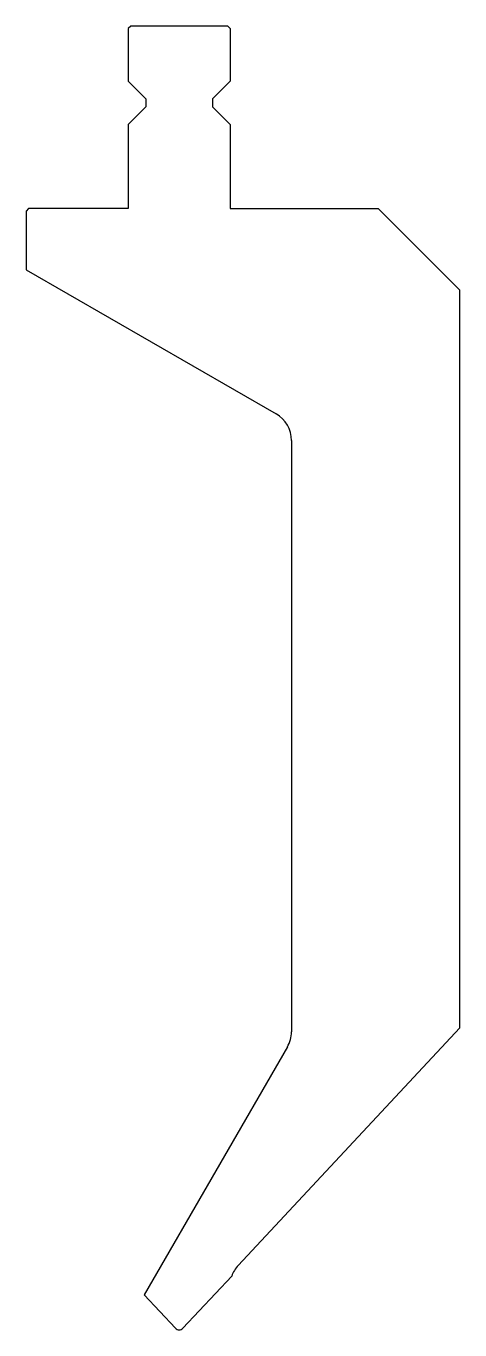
# Model space of a CAD drawing. Header units: metres. Extents: x 65 to 150, y 27 to 282.
import ezdxf

# ---------------------------------------------------------------- set-up
doc = ezdxf.new("R2010")
doc.units = ezdxf.units.M

msp = doc.modelspace()

# ---------------------------------------------------------------- linework, layer by layer
for p, q in [((85.096659, 282.401818), (84.596659, 281.901818)), ((84.596659, 281.901818), (84.596659, 271.601818)), ((104.096659, 282.401818), (85.096659, 282.401818)), ((104.596659, 281.901818), (104.096659, 282.401818)), ((104.596659, 281.901818), (104.596659, 271.601818)), ((84.596659, 271.601818), (88.076659, 268.121818)), ((104.596659, 271.601818), (101.116659, 268.121818)), ((88.076659, 266.581818), (84.596659, 263.101818)), ((88.076659, 268.121818), (88.076659, 266.581818)), ((101.116659, 268.121818), (101.116659, 266.581818)), ((101.116659, 266.581818), (104.596659, 263.101818)), ((84.596659, 263.101818), (84.596659, 246.601818)), ((104.596659, 263.101818), (104.596659, 246.601818)), ((65.096659, 246.601818), (64.596659, 246.101818)), ((64.596659, 246.101818), (64.596659, 234.601818)), ((84.596659, 246.601818), (65.096659, 246.601818)), ((104.596659, 246.601818), (133.596659, 246.601818)), ((149.596659, 230.601818), (133.596659, 246.601818)), ((64.596659, 234.601818), (113.596659, 206.311655)), ((149.596659, 85.848957), (149.596659, 230.601818)), ((116.596659, 201.115502), (116.596659, 85.109513)), ((149.596659, 85.848957), (106.146356, 39.254213)), ((115.792811, 82.109513), (87.728513, 33.500723)), ((104.876659, 37.159489), (95.328012, 26.919819)), ((93.865305, 26.919819), (87.728513, 33.500723))]:
    msp.add_line(p, q)
for centre, radius, start, end in [((110.596659, 201.115502), 6, 0, 60), ((110.596659, 85.109513), 6, 330, 0), ((110.534479, 35.162223), 6, 137, 160.556464), ((94.596659, 27.601818), 1, 223, 317)]:
    msp.add_arc(centre, radius, start, end)

doc.saveas('drawing.dxf')
